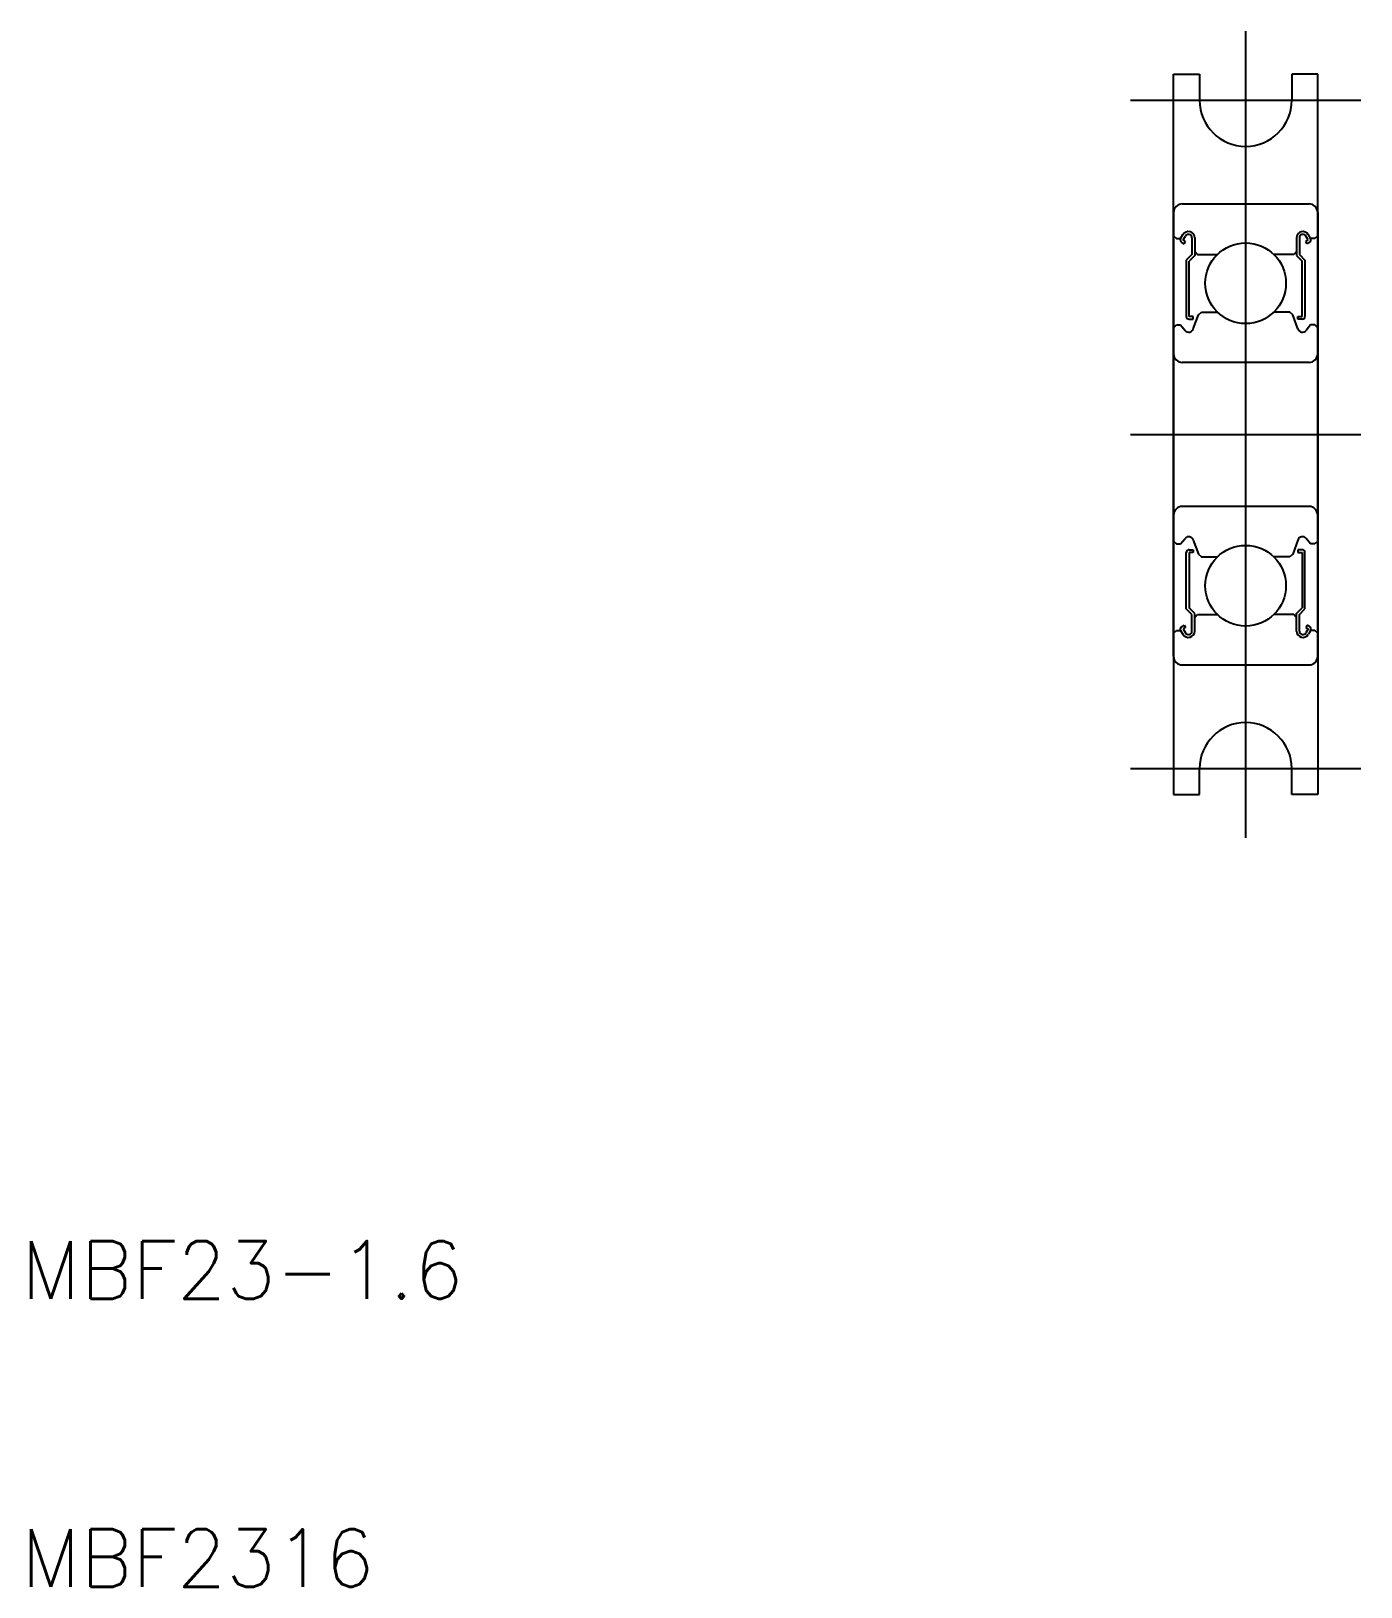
# Model space of a CAD drawing. Extents: x 10.3 to 56.5, y 10 to 64.
import ezdxf

# ---------------------------------------------------------------- set-up
doc = ezdxf.new("R2010")
doc.units = 0
doc.linetypes.add('CENTER', pattern=[50.8, 31.75, -6.35, 6.35, -6.35])
doc.layers.get('0').update_dxf_attribs({"linetype": 'CONTINUOUS'})
doc.layers.add('CENTER', color=1, linetype='CENTER')
doc.styles.get("Standard").update_dxf_attribs({"font": 'txt.shx'})

msp = doc.modelspace()

# ---------------------------------------------------------------- linework, layer by layer
at = {"color": 7, "linetype": 'CONTINUOUS'}
for p, q in [((50, 50), (50, 62.5)), ((50, 62.5), (50.9, 62.5)), ((50.9, 62.5), (50.9, 61.6)), ((54.1, 62.5), (54.1, 61.6)), ((55, 62.5), (54.1, 62.5)), ((55, 50), (55, 62.5)), ((50.3, 58), (54.7, 58)), ((50, 57.7), (50, 50)), ((55, 57.7), (55, 50)), ((50, 56.9), (50.1, 56.8)), ((50.1, 56.8), (50.244, 56.8)), ((50.244, 56.8), (50.324, 56.935)), ((50.329, 56.751), (50.409, 56.886)), ((50.414, 56.702), (50.329, 56.751)), ((50.365, 56.618), (50.414, 56.702)), ((50.636, 56.825), (50.636, 56.25)), ((50.733, 56.825), (50.733, 56.209)), ((54.267, 56.825), (54.267, 56.209)), ((54.364, 56.825), (54.364, 56.25)), ((54.586, 56.702), (54.671, 56.751)), ((54.635, 56.618), (54.586, 56.702)), ((54.671, 56.751), (54.591, 56.886)), ((54.756, 56.8), (54.676, 56.935)), ((54.9, 56.8), (54.756, 56.8)), ((55, 56.9), (54.9, 56.8)), ((50.28, 56.666), (50.365, 56.618)), ((50.636, 56.25), (50.44, 56.054)), ((50.733, 56.209), (50.538, 56.014)), ((50.733, 56.35), (50.833, 56.25)), ((50.833, 56.25), (51.52, 56.25)), ((54.167, 56.25), (53.48, 56.25)), ((54.267, 56.35), (54.167, 56.25)), ((54.267, 56.209), (54.462, 56.014)), ((54.364, 56.25), (54.56, 56.054)), ((54.72, 56.666), (54.635, 56.618)), ((50.44, 56.054), (50.44, 54.098)), ((50.538, 54.098), (50.538, 56.014)), ((54.462, 54.098), (54.462, 56.014)), ((54.56, 56.054), (54.56, 54.098)), ((50.684, 54.098), (50.538, 54.098)), ((50.538, 54), (50.684, 54)), ((50.684, 53.665), (50.863, 54.156)), ((50.684, 54), (50.684, 54.098)), ((50.863, 54.156), (50.963, 54.25)), ((50.963, 54.25), (51.52, 54.25)), ((54.037, 54.25), (53.48, 54.25)), ((54.137, 54.156), (54.037, 54.25)), ((54.316, 53.665), (54.137, 54.156)), ((54.316, 54.098), (54.462, 54.098)), ((54.316, 54), (54.316, 54.098)), ((54.462, 54), (54.316, 54)), ((50, 53.7), (50.1, 53.8)), ((50.1, 53.8), (50.244, 53.8)), ((50.244, 53.8), (50.402, 53.608)), ((54.756, 53.8), (54.598, 53.608)), ((54.9, 53.8), (54.756, 53.8)), ((55, 53.7), (54.9, 53.8)), ((54.7, 52.5), (50.3, 52.5)), ((50, 50), (50, 37.5)), ((50, 42.3), (50, 50)), ((55, 50), (55, 37.5)), ((55, 42.3), (55, 50)), ((54.7, 47.5), (50.3, 47.5)), ((50, 46.3), (50.1, 46.2)), ((50.1, 46.2), (50.244, 46.2)), ((50.244, 46.2), (50.402, 46.392)), ((50.44, 43.946), (50.44, 45.902)), ((50.538, 46), (50.684, 46)), ((50.684, 45.902), (50.538, 45.902)), ((50.538, 45.902), (50.538, 43.986)), ((50.684, 46.335), (50.863, 45.844)), ((50.684, 46), (50.684, 45.902)), ((54.316, 46.335), (54.137, 45.844)), ((54.462, 46), (54.316, 46)), ((54.316, 46), (54.316, 45.902)), ((54.316, 45.902), (54.462, 45.902)), ((54.462, 45.902), (54.462, 43.986)), ((54.56, 43.946), (54.56, 45.902)), ((54.756, 46.2), (54.598, 46.392)), ((54.9, 46.2), (54.756, 46.2)), ((55, 46.3), (54.9, 46.2)), ((50.863, 45.844), (50.963, 45.75)), ((50.963, 45.75), (51.52, 45.75)), ((54.037, 45.75), (53.48, 45.75)), ((54.137, 45.844), (54.037, 45.75)), ((50.636, 43.75), (50.44, 43.946)), ((50.733, 43.791), (50.538, 43.986)), ((50.636, 43.175), (50.636, 43.75)), ((50.733, 43.175), (50.733, 43.791)), ((50.733, 43.65), (50.833, 43.75)), ((50.833, 43.75), (51.52, 43.75)), ((54.167, 43.75), (53.48, 43.75)), ((54.267, 43.65), (54.167, 43.75)), ((54.267, 43.791), (54.462, 43.986)), ((54.267, 43.175), (54.267, 43.791)), ((54.364, 43.75), (54.56, 43.946)), ((54.364, 43.175), (54.364, 43.75)), ((50, 43.1), (50.1, 43.2)), ((50.1, 43.2), (50.244, 43.2)), ((50.244, 43.2), (50.324, 43.065)), ((50.28, 43.334), (50.365, 43.382)), ((50.414, 43.298), (50.329, 43.249)), ((50.329, 43.249), (50.409, 43.114)), ((50.365, 43.382), (50.414, 43.298)), ((54.635, 43.382), (54.586, 43.298)), ((54.586, 43.298), (54.671, 43.249)), ((54.671, 43.249), (54.591, 43.114)), ((54.72, 43.334), (54.635, 43.382)), ((54.756, 43.2), (54.676, 43.065)), ((54.9, 43.2), (54.756, 43.2)), ((55, 43.1), (54.9, 43.2)), ((50.3, 42), (54.7, 42)), ((50.9, 37.5), (50.9, 38.4)), ((54.1, 37.5), (54.1, 38.4)), ((50, 37.5), (50.9, 37.5)), ((55, 37.5), (54.1, 37.5))]:
    msp.add_line(p, q, dxfattribs=at)
for centre in [(52.5, 55.25), (52.5, 44.75)]:
    msp.add_circle(centre, 1.4, dxfattribs=at)
for centre, radius, start, end in [((52.5, 61.6), 1.6, 180, 0), ((50.3, 57.7), 0.3, 90, 180), ((54.7, 57.7), 0.3, 0, 90), ((50.329, 56.751), 0.0978, 150.0138, 239.9963), ((50.514, 56.825), 0.219, 0, 150.0003), ((50.514, 56.825), 0.121, 0, 150), ((54.486, 56.825), 0.219, 29.9997, 180), ((54.486, 56.825), 0.121, 30, 180), ((54.671, 56.751), 0.0978, 300.0037, 29.9862), ((50.538, 54.098), 0.0978, 180.0001, 270), ((54.462, 54.098), 0.0978, 270, 359.9999), ((50.527, 53.713), 0.164, 220.0001, 343.1529), ((54.473, 53.713), 0.164, 196.8471, 319.9999), ((50.3, 52.8), 0.3, 180, 270), ((54.7, 52.8), 0.3, 270, 0), ((50.3, 47.2), 0.3, 90, 180), ((54.7, 47.2), 0.3, 0, 90), ((50.527, 46.287), 0.164, 16.8471, 139.9999), ((54.473, 46.287), 0.164, 40.0001, 163.1529), ((50.538, 45.902), 0.0978, 90, 179.9999), ((54.462, 45.902), 0.0978, 0.0001, 90), ((50.329, 43.249), 0.0978, 120.0037, 209.9862), ((54.671, 43.249), 0.0978, 330.0138, 59.9963), ((50.514, 43.175), 0.219, 209.9997, 0), ((50.514, 43.175), 0.121, 210, 0), ((54.486, 43.175), 0.219, 180, 330.0003), ((54.486, 43.175), 0.121, 180, 330), ((50.3, 42.3), 0.3, 180, 270), ((54.7, 42.3), 0.3, 270, 0), ((52.5, 38.4), 1.6, 0, 180)]:
    msp.add_arc(centre, radius, start, end, dxfattribs=at)
at = {"layer": 'CENTER', "color": 1, "linetype": 'CENTER'}
for p, q in [((52.5, 64), (52.5, 36)), ((48.5, 61.6), (56.5, 61.6)), ((48.5, 50), (56.5, 50)), ((48.5, 38.4), (56.5, 38.4))]:
    msp.add_line(p, q, dxfattribs=at)

# ---------------------------------------------------------------- texts
at = {"color": 7, "linetype": 'CONTINUOUS'}
for s, p in [('MBF23-1.6', (10, 20)), ('MBF2316', (10, 10))]:
    msp.add_text(s, height=2, dxfattribs=at).set_placement(p)

doc.saveas('drawing.dxf')
